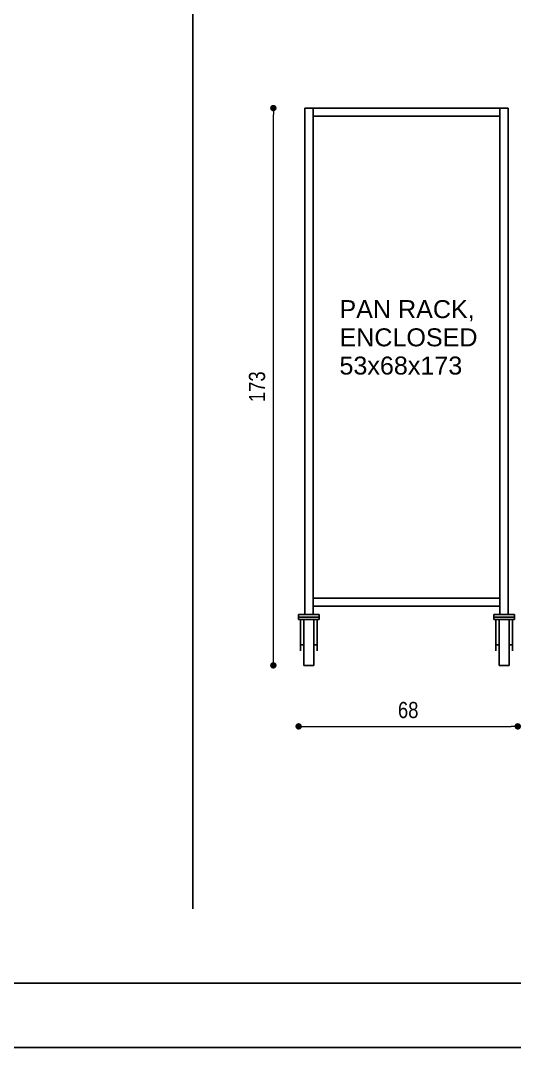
# Model space of a CAD drawing. Header units: millimetres. Extents: x 106699 to 122058, y 158555 to 162844.
# Drawn here: x 109360.2 to 109590.2, y 159501.7 to 159979.9 of the extents above; entities that cross this region are included whole.
import ezdxf

# ---------------------------------------------------------------- set-up
doc = ezdxf.new("R2010")
doc.units = ezdxf.units.MM
doc.layers.add('area', color=200, linetype='Continuous', plot=False)
doc.layers.add('G-ANNO-SCHD', color=231, linetype='Continuous', lineweight=9)
doc.layers.add('layout-BE', color=16, linetype='Continuous')
doc.layers.add('S2000-002 Çizgi', color=7, linetype='Continuous')
doc.styles.add('Arial_5', font='arial.ttf', dxfattribs={"height": 0.09375})
doc.styles.add('BE', font='ARIALN.TTF')
doc.dimstyles.new('Copy of BE-50', dxfattribs={"dimscale": 100, "dimtxt": 0.05, "dimasz": 0.02, "dimexe": 0.025, "dimexo": 0, "dimgap": 0.025, "dimtad": 1, "dimdec": 1, "dimrnd": 0.5, "dimdsep": 46, "dimtxsty": 'BE', "dimblk": 'DOT', "dimcen": 0.5, "dimdle": 0.025, "dimse1": 1, "dimse2": 1, "dimclrd": 256, "dimclre": 256, "dimclrt": 256, "dimadec": 0, "dimazin": 2, "dimtm": 1e-09, "dimtfac": 1, "dimtdec": 1, "dimtix": 1, "dimtmove": 2, "dimatfit": 0, "dimldrblk": 'DOT', "dimfxl": 0.5, "dimfxlon": 1, "dimtolj": 1, "dimlwd": 9, "dimlwe": 0, "dimarcsym": 0})

# ---------------------------------------------------------------- blocks, each defined once
blk = doc.blocks.new('_Dot')
at = {"color": 0, "linetype": 'ByBlock', "lineweight": -2}
blk.add_line((-0.5, 0), (-1, 0), dxfattribs=at)
at = {"color": 0, "linetype": 'ByBlock', "const_width": 0.5}
blk.add_lwpolyline([(-0.25, 0, 1), (0.25, 0, 1)], format="xyb", close=True, dxfattribs=at)
blk = doc.blocks.new('*D173')
at = {"color": 134, "lineweight": 9, "true_color": 0x00a5a5, "transparency": 16777216}
blk.add_line((116893.69, 160133.42), (116957.72, 160133.42), dxfattribs=at)
at = {"layer": 'Defpoints', "color": 0, "transparency": 16777216}
for p in [(116891.69, 160152.36), (116959.72, 160152.36), (116959.72, 160133.42)]:
    blk.add_point(p, dxfattribs=at)
at = {"color": 134, "lineweight": 9, "true_color": 0x00a5a5, "transparency": 16777216, "xscale": 2, "yscale": 2, "zscale": 2, "rotation": 180}
blk.add_blockref('_Dot', (116891.69, 160133.42), dxfattribs=at)
at = {"color": 134, "lineweight": 9, "true_color": 0x00a5a5, "transparency": 16777216, "xscale": 2, "yscale": 2, "zscale": 2}
blk.add_blockref('_Dot', (116959.72, 160133.42), dxfattribs=at)
at = {"color": 134, "true_color": 0x00a5a5, "transparency": 16777216, "insert": (116925.7, 160138.47), "char_height": 5, "attachment_point": 5, "style": 'BE'}
blk.add_mtext('\\A1;68', dxfattribs=at)
blk = doc.blocks.new('*D182')
at = {"color": 134, "lineweight": 9, "true_color": 0x00a5a5, "transparency": 16777216}
blk.add_line((116883.84, 160154.36), (116883.84, 160323.36), dxfattribs=at)
at = {"layer": 'Defpoints', "color": 0, "transparency": 16777216}
for p in [(116883.84, 160325.36), (116896.45, 160325.36, 0), (116896.45, 160152.36)]:
    blk.add_point(p, dxfattribs=at)
at = {"color": 134, "lineweight": 9, "true_color": 0x00a5a5, "transparency": 16777216, "xscale": 2, "yscale": 2, "zscale": 2}
for p, rotation in [((116883.84, 160325.36), 90), ((116883.84, 160152.36), 270)]:
    blk.add_blockref('_Dot', p, dxfattribs=dict(at, rotation=rotation))
at = {"color": 134, "true_color": 0x00a5a5, "transparency": 16777216, "insert": (116878.79, 160238.86), "char_height": 5, "attachment_point": 5, "rotation": 90, "style": 'BE'}
blk.add_mtext('\\A1;173', dxfattribs=at)
blk = doc.blocks.new('Layout1')
at = {"layer": 'area'}
for points in [[(0, 1485), (0, 0), (2100, 0), (2100, 1485)], [(25.54, 1459.46), (25.54, 25.54), (2074.46, 25.54), (2074.46, 1459.46)]]:
    blk.add_lwpolyline(points, close=True, dxfattribs=at)
at = {"layer": 'layout-BE'}
blk.add_lwpolyline([(233.5, 1430), (233.5, 55)], dxfattribs=at)
blk = doc.blocks.new('C')
blk.add_wipeout([(116893.64, 160325.36), (116956.75, 160325.36), (116956.75, 160168.17), (116958.67, 160168.17), (116958.67, 160166.65), (116958.1, 160166.65), (116958.1, 160158.71), (116957.08, 160158.71), (116957.08, 160152.36), (116953.91, 160152.36), (116953.91, 160158.71), (116953.4, 160158.71), (116952.89, 160158.71), (116952.89, 160166.65), (116952.32, 160166.65), (116952.32, 160168.17), (116954.12, 160168.17), (116954.12, 160170.69), (116896.18, 160170.69), (116896.18, 160168.17), (116898.04, 160168.17), (116898.04, 160166.65), (116897.47, 160166.65), (116897.47, 160158.71), (116896.45, 160158.71), (116896.45, 160152.36), (116893.28, 160152.36), (116893.28, 160158.71), (116892.26, 160158.71), (116892.26, 160166.65), (116891.69, 160166.65), (116891.69, 160168.17), (116893.64, 160168.17)])
for p, q in [((116893.64, 160325.36, 0), (116896.18, 160325.36, 0)), ((116893.64, 160325.36, 0), (116893.64, 160168.17, 0)), ((116896.18, 160325.36, 0), (116954.12, 160325.36, 0)), ((116896.18, 160325.36, 0), (116896.18, 160168.17, 0)), ((116956.75, 160325.36, 0), (116954.12, 160325.36, 0)), ((116954.12, 160325.36, 0), (116954.12, 160168.17, 0)), ((116956.75, 160311, 0), (116956.75, 160325.36, 0)), ((116896.18, 160322.82, 0), (116954.12, 160322.82, 0)), ((116956.75, 160313.74, 0), (116956.75, 160168.17, 0)), ((116896.18, 160173.23, 0), (116954.12, 160173.23, 0)), ((116896.18, 160170.69, 0), (116954.12, 160170.69, 0)), ((116891.69, 160168.17, 0), (116891.69, 160166.65, 0)), ((116891.69, 160168.17, 0), (116898.04, 160168.17, 0)), ((116891.69, 160167.28, 0), (116898.04, 160167.28, 0)), ((116898.04, 160168.17, 0), (116898.04, 160166.65, 0)), ((116958.67, 160168.17, 0), (116952.32, 160168.17, 0)), ((116952.32, 160168.17, 0), (116952.32, 160166.65, 0)), ((116958.67, 160167.28, 0), (116952.32, 160167.28, 0)), ((116958.67, 160168.17, 0), (116958.67, 160166.65, 0)), ((116898.04, 160166.65, 0), (116891.69, 160166.65, 0)), ((116892.26, 160156.9, 0), (116892.26, 160166.65, 0)), ((116893.28, 160152.36, 0), (116893.28, 160166.65, 0)), ((116896.45, 160152.36, 0), (116896.45, 160166.65, 0)), ((116897.47, 160156.9, 0), (116897.47, 160166.65, 0)), ((116952.32, 160166.65, 0), (116958.67, 160166.65, 0)), ((116952.89, 160156.9, 0), (116952.89, 160166.65, 0)), ((116953.91, 160152.36, 0), (116953.91, 160166.65, 0)), ((116957.08, 160152.36, 0), (116957.08, 160166.65, 0)), ((116958.1, 160156.9, 0), (116958.1, 160166.65, 0)), ((116893.28, 160158.71, 0), (116892.26, 160158.71, 0)), ((116897.47, 160158.71, 0), (116896.45, 160158.71, 0)), ((116952.89, 160158.71, 0), (116953.91, 160158.71, 0)), ((116957.08, 160158.71, 0), (116958.1, 160158.71, 0)), ((116896.45, 160152.36, 0), (116893.28, 160152.36, 0)), ((116953.91, 160152.36, 0), (116957.08, 160152.36, 0))]:
    blk.add_line(p, q)
at = {"layer": 'G-ANNO-SCHD', "insert": (116904.36, 160265.74, 0), "char_height": 5.578, "width": 106.8767, "attachment_point": 1, "line_spacing_factor": 0.941778, "style": 'Arial_5'}
blk.add_mtext('PAN RACK, \\PENCLOSED\\P53x68x173', dxfattribs=at)
dim = blk.add_linear_dim(base=(116883.84, 160325.36), p1=(116896.45, 160152.36), p2=(116896.45, 160325.36, 0), angle=90, dimstyle='Copy of BE-50')
dim.commit()
dim.dimension.update_dxf_attribs({"geometry": '*D182', "text_midpoint": (116878.79, 160238.86)})
dim = blk.add_linear_dim(base=(116959.72, 160133.42), p1=(116891.69, 160152.36), p2=(116959.72, 160152.36), dimstyle='Copy of BE-50')
dim.commit()
dim.dimension.update_dxf_attribs({"geometry": '*D173', "text_midpoint": (116925.7, 160138.47)})

msp = doc.modelspace()

# ---------------------------------------------------------------- block references
at = {"layer": 'S2000-002 Çizgi', "xscale": 1.5, "yscale": 1.5, "zscale": 1.5}
msp.add_blockref('C', (-65847.86, -80548.91), dxfattribs=at)

# ---------------------------------------------------------------- next in the draw order: block references
at = {"xscale": 1.174797441050893, "yscale": 1.174797441050893, "zscale": 1.174797441050893}
msp.add_blockref('Layout1', (109166.15, 159501.7), dxfattribs=at)

doc.saveas('drawing.dxf')
